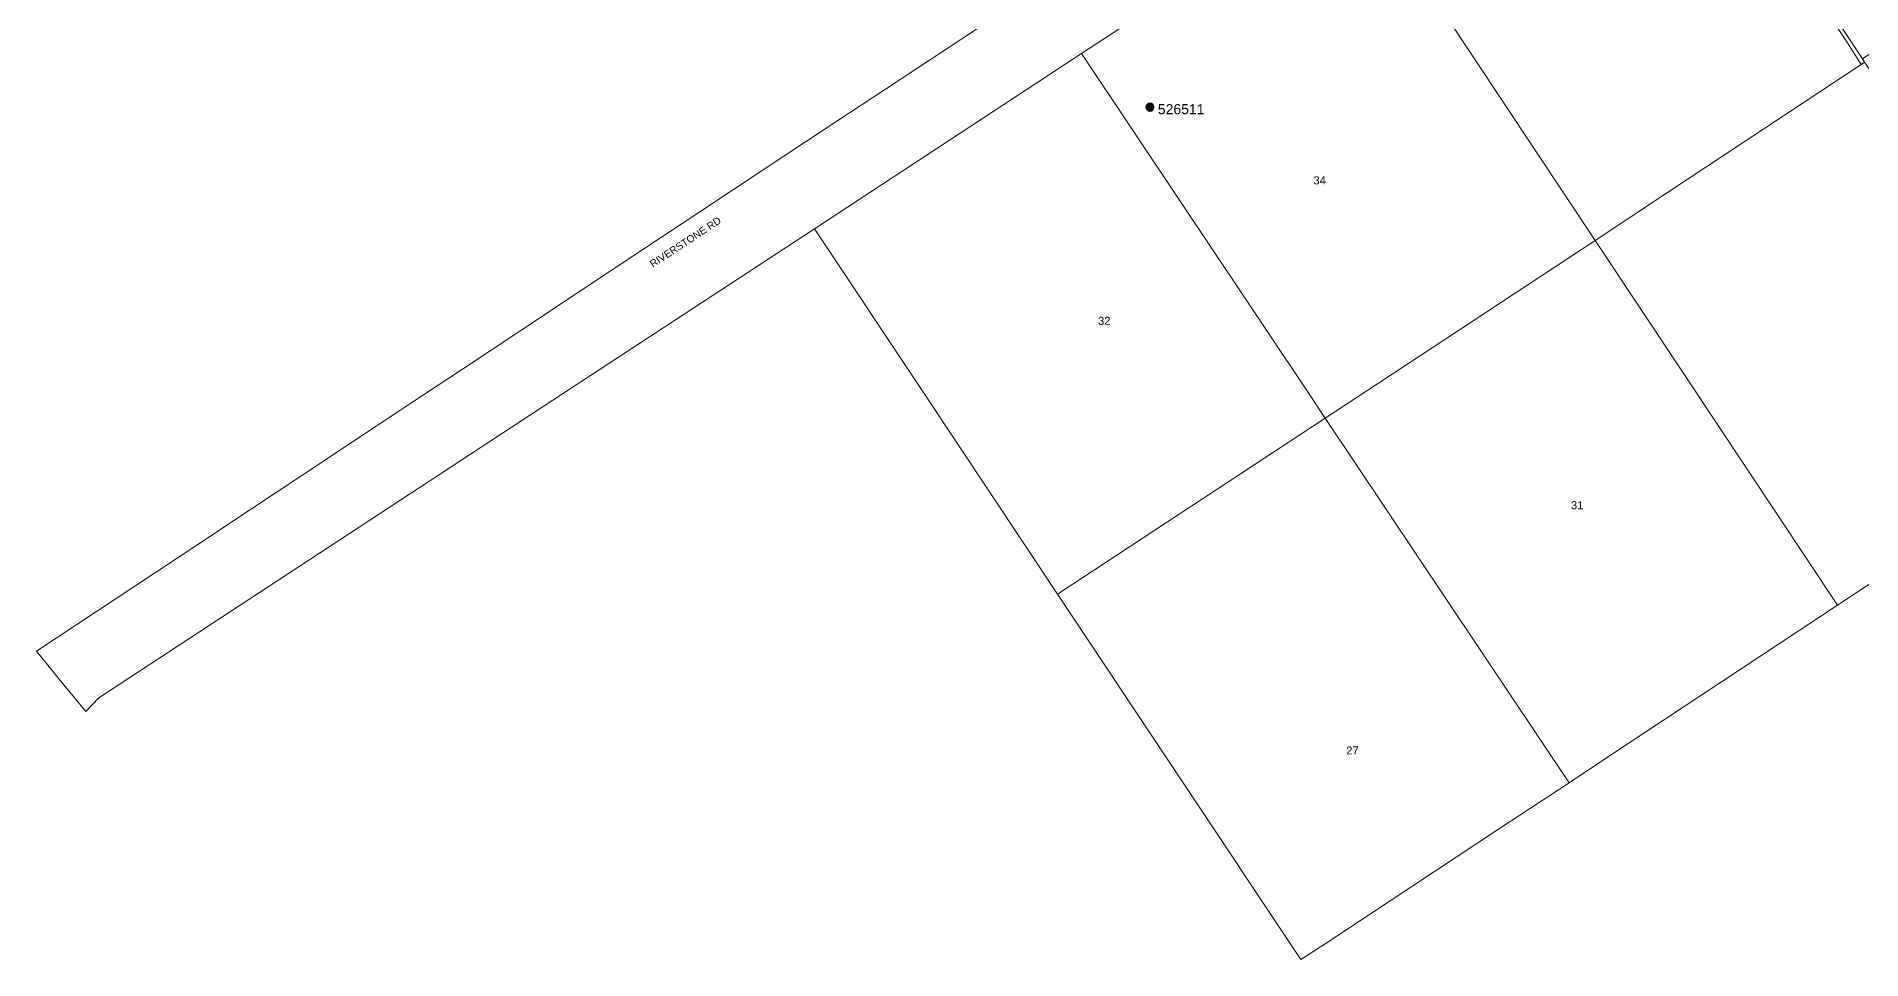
# Model space of a CAD drawing. Header units: metres. Extents: x 302064 to 304096, y 6268242 to 6271990.
# Drawn here: x 302064.4 to 302520.4, y 6270483.7 to 6270714.3 of the extents above; entities that cross this region are included whole.
import ezdxf
from ezdxf.enums import TextEntityAlignment as Align

# ---------------------------------------------------------------- set-up
doc = ezdxf.new("R2010")
doc.units = ezdxf.units.M
doc.layers.get('0').update_dxf_attribs({"color": 6})
doc.layers.add('Cadastre Land Parcels_SP_EXT', color=7, linetype='Continuous', lineweight=5)
doc.layers.add('Cadastre Roads_SP_EXT', color=9, linetype='Continuous', lineweight=5)
doc.layers.add('SupportsOH_SP_TR_HV_LV_SL_EXT', color=7, linetype='Continuous')
doc.styles.add('POLE_LABEL', font='arial.ttf')
doc.styles.get("Standard").update_dxf_attribs({"font": 'arial.ttf'})

# ---------------------------------------------------------------- blocks, each defined once
blk = doc.blocks.new('POLE_EXT')
blk.add_hatch(color=256).paths.add_polyline_path([(-1, 0, 1), (1, 0, 1)])
blk.add_lwpolyline([(-1, 0, 1), (1, 0, 1)], format="xyb", close=True)
for tag, height, flags, p in [('pNumber', 2.5, 8, (-17.84, 2.07)), ('OWNED_BY', 0.2, 9, (1.35, -0.4)), ('SPECIAL_USE', 0.2, 9, (1.35, -0.8)), ('STATE', 0.2, 9, (1.35, -1)), ('cLV', 0.2, 9, (1.35, -1.4)), ('hDepth', 0.2, 9, (1.35, -1.6)), ('hDia', 0.2, 9, (1.35, -1.8)), ('cHV', 0.2, 9, (1.35, -2)), ('cLinedev', 0.2, 9, (1.35, -3.4)), ('pExisting', 0.2, 9, (1.35, -3.8)), ('pFooting', 0.2, 9, (1.35, -4.4)), ('pNew', 0.2, 9, (1.35, -4.6)), ('PARENT', 0.2, 9, (1.35, -0.6)), ('USAGE', 0.2, 9, (1.35, -1.2)), ('LBRACKET', 0.2, 9, (1.35, -2.2)), ('LExisting', 0.2, 9, (1.35, -2.4)), ('LANTNUMBER', 0.2, 9, (1.35, -2.6)), ('LOther', 0.2, 9, (1.35, -2.8)), ('LRemove', 0.2, 9, (1.35, -3)), ('LEGEND', 0.2, 9, (1.35, -3.2)), ('LOCATION', 0.2, 9, (1.35, -3.6)), ('PFNUMBER', 0.2, 9, (1.35, -4)), ('NEWPFNUMBER', 0.2, 9, (1.35, -4.2)), ('pRelocate', 0.2, 9, (1.35, -5)), ('pRemove', 0.2, 9, (1.35, -5.2)), ('pReplace', 0.2, 9, (1.35, -5.4)), ('pStay', 0.2, 9, (1.35, -5.6)), ('pType', 0.2, 9, (1.35, -5.8)), ('cspan', 0.2, 9, (1.35, -6)), ('STREETNAME', 0.2, 9, (1.35, -6.2)), ('SUBURB', 0.2, 9, (1.35, -6.4)), ('OPERATED_BY', 0.2, 9, (1.36, -7.01)), ('NOTES', 0.2, 9, (1.35, -6.6)), ('MAINTAINED_BY', 0.2, 9, (1.36, -6.81))]:
    blk.add_attdef(tag, text='', height=height, dxfattribs=dict(flags=flags)).set_placement(p, align=Align.MIDDLE_LEFT)
at = {"style": 'POLE_LABEL'}
for tag, height, flags, p in [('STRUCTURE_PLANT_NUMBER', 0.2, 9, (1.35, 0.03)), ('ASSET_NUM', 2.5, 8, (2, 2)), ('STREET_CODE', 0.2, 9, (1.35, -0.2))]:
    blk.add_attdef(tag, text='', height=height, dxfattribs=dict(at, flags=flags)).set_placement(p, align=Align.MIDDLE_LEFT)
at = {"flags": 1}
blk.add_attdef('Z', (1.35, -7.33), '', height=0.2, dxfattribs=at)

msp = doc.modelspace()

# ---------------------------------------------------------------- linework, layer by layer
at = {"layer": 'Cadastre Land Parcels_SP_EXT', "linetype": 'Continuous'}
for points in [[(302520.321, 6270707.353), (302516.746, 6270712.961), (302460.23, 6270798.313), (302393.382, 6270754.484), (302453.885, 6270663.368), (302471.976, 6270675.345), (302520.321, 6270707.353)], [(302520.664, 6270708.72), (302461.139, 6270798.863), (302460.23, 6270798.313), (302516.746, 6270712.961), (302520.321, 6270707.353), (302521.142, 6270707.9), (302520.664, 6270708.72)], [(302380.862, 6270627.329), (302386.452, 6270618.967), (302399.744, 6270627.718), (302453.885, 6270663.368), (302393.382, 6270754.484), (302377.608, 6270744.149), (302325.569, 6270710.054), (302350.357, 6270672.967), (302380.862, 6270627.329)], [(302286.029, 6270625.368), (302319.561, 6270574.987), (302386.452, 6270618.967), (302380.862, 6270627.329), (302350.357, 6270672.967), (302325.569, 6270710.054), (302258.807, 6270666.269), (302286.029, 6270625.368)], [(302571.709, 6270631.275), (302521.142, 6270707.9), (302520.321, 6270707.353), (302471.976, 6270675.345), (302453.885, 6270663.368), (302476.513, 6270629.305), (302514.454, 6270572.191), (302547.673, 6270594.139), (302564.765, 6270605.433), (302581.475, 6270616.474), (302571.709, 6270631.275)], [(302399.744, 6270627.718), (302386.452, 6270618.967), (302447.37, 6270527.857), (302456.492, 6270533.886), (302514.454, 6270572.191), (302476.513, 6270629.305), (302453.885, 6270663.368), (302399.744, 6270627.718)], [(302447.37, 6270527.857), (302386.452, 6270618.967), (302319.561, 6270574.987), (302380.322, 6270483.664), (302386.398, 6270487.545), (302429.981, 6270516.362), (302447.37, 6270527.857)]]:
    msp.add_lwpolyline(points, close=True, dxfattribs=at)
at = {"layer": 'Cadastre Roads_SP_EXT', "linetype": 'Continuous'}
msp.add_lwpolyline([(302536.791, 6270719.591), (302530.407, 6270729.246), (302523.322, 6270739.96), (302509.274, 6270761.214), (302502.126, 6270771.995), (302477.042, 6270809.951), (302470.086, 6270805.101), (302461.139, 6270798.863), (302520.664, 6270708.72), (302536.791, 6270719.591)], close=True, dxfattribs=at)
msp.add_lwpolyline([(302306.864, 6270721.146), (302291.679, 6270711.143), (302276.557, 6270701.148), (302261.252, 6270691.052), (302246.239, 6270681.152), (302230.625, 6270670.827), (302215.701, 6270660.937), (302200.61, 6270650.942), (302185.397, 6270640.869), (302170.568, 6270631.052), (302157.98, 6270622.72), (302155.174, 6270620.863), (302143.621, 6270613.192), (302130.976, 6270604.795), (302117.632, 6270595.927), (302104.21, 6270587.052), (302064.406, 6270560.682), (302070.091, 6270553.741), (302076.697, 6270545.677), (302079.944, 6270549.079), (302165.099, 6270604.865), (302193.467, 6270623.455), (302258.807, 6270666.269), (302325.569, 6270710.054), (302377.608, 6270744.149)], dxfattribs=at)

# ---------------------------------------------------------------- block references
at = {"layer": 'SupportsOH_SP_TR_HV_LV_SL_EXT'}
ref = msp.add_blockref('POLE_EXT', (302342.612, 6270696.67), dxfattribs=at)
ref.add_attrib('ASSET_NUM', '526511', dxfattribs={"layer": '0', "height": 2.5, "style": 'POLE_LABEL'}).set_placement((302344.612, 6270697.42), align=Align.TOP_LEFT)

# ---------------------------------------------------------------- texts
at = {"layer": 'Cadastre Land Parcels_SP_EXT'}
for s, p in [('34', (302383.4824, 6270677.3795)), ('32', (302329.6625, 6270642.2773)), ('31', (302447.8443, 6270596.1846)), ('27', (302391.6807, 6270534.897))]:
    msp.add_text(s, height=2, dxfattribs=at).set_placement(p)
at = {"layer": 'Cadastre Roads_SP_EXT'}
msp.add_text('RIVERSTONE RD', height=1.8, rotation=33.369484, dxfattribs=at).set_placement((302218.4179, 6270656.5307))

doc.saveas('drawing.dxf')
